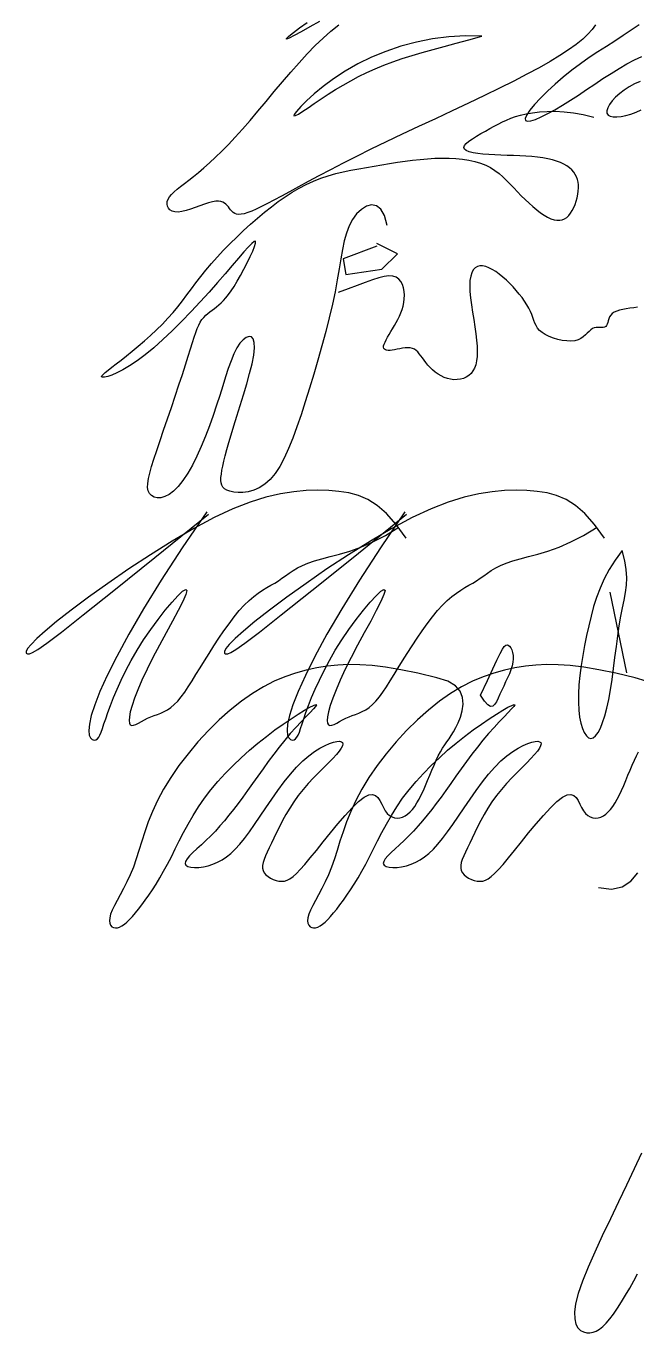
# Model space of a CAD drawing. Header units: millimetres. Extents: x 12377 to 30673, y 89761 to 101952.
# Drawn here: x 25804.2 to 25989.1, y 100089.8 to 100485.3 of the extents above; entities that cross this region are included whole.
import ezdxf

# ---------------------------------------------------------------- set-up
doc = ezdxf.new("R2010")
doc.units = ezdxf.units.MM

# ---------------------------------------------------------------- blocks, each defined once
blk = doc.blocks.new('A$C2C611E7A')
at = {"linetype": 'ByBlock'}
for points in [[(190.96, 697.28), (188.62, 695.61), (186.18, 693.98), (183.67, 692.36), (181.1, 690.73), (178.48, 689.06), (175.85, 687.32), (173.21, 685.49), (170.58, 683.54), (168, 681.46), (165.52, 679.3), (163.2, 677.14), (161.12, 675.06), (159.34, 673.12), (157.93, 671.41), (156.95, 669.99), (156.48, 668.93), (156.56, 668.3), (157.15, 668.06), (158.18, 668.19), (159.59, 668.65), (161.33, 669.39), (163.31, 670.37), (165.49, 671.57), (167.8, 672.93), (170.18, 674.42), (172.61, 676.01), (175.07, 677.66), (177.55, 679.32), (180.03, 680.97), (182.49, 682.57), (184.92, 684.07), (187.3, 685.45), (189.61, 686.67), (191.83, 687.72)], [(191.27, 680.1), (189.61, 679.35), (188, 678.49), (186.48, 677.52), (185.1, 676.46), (183.87, 675.35), (182.84, 674.23), (182.02, 673.15), (181.46, 672.14), (181.18, 671.24), (181.21, 670.5), (181.57, 669.94), (182.23, 669.57), (183.14, 669.38), (184.27, 669.36), (185.58, 669.51), (187.01, 669.81), (188.52, 670.26), (190.08, 670.84), (191.65, 671.56)], [(177.78, 697.27), (176.75, 695.83), (175.48, 694.39), (173.89, 692.91), (171.95, 691.35), (169.65, 689.71), (167, 687.98), (164, 686.17), (160.67, 684.27), (157.01, 682.29), (153.03, 680.22), (148.73, 678.07), (144.15, 675.83), (139.33, 673.53), (134.35, 671.19), (129.3, 668.82), (124.23, 666.46), (119.24, 664.12), (114.39, 661.82), (109.76, 659.58), (105.41, 657.43), (101.34, 655.37), (97.56, 653.41), (94.05, 651.56), (90.81, 649.82), (87.84, 648.21), (85.11, 646.73), (82.65, 645.39), (80.42, 644.19), (78.42, 643.14), (76.64, 642.24), (75.07, 641.48), (73.68, 640.87), (72.47, 640.41), (71.42, 640.09), (70.52, 639.92), (69.76, 639.89), (69.11, 639.99), (68.55, 640.2), (68.08, 640.49), (67.67, 640.85), (67.3, 641.26), (66.95, 641.69), (66.61, 642.13), (66.26, 642.56), (65.88, 642.96), (65.44, 643.31), (64.93, 643.6), (64.33, 643.8), (63.62, 643.89), (62.78, 643.86), (61.79, 643.7), (60.64, 643.38), (59.35, 642.95), (57.99, 642.45), (56.57, 641.94), (55.16, 641.44), (53.8, 641.02), (52.51, 640.72), (51.36, 640.57), (50.37, 640.62), (49.55, 640.85), (48.91, 641.23), (48.44, 641.74), (48.15, 642.35), (48.04, 643.02), (48.11, 643.74), (48.36, 644.48), (48.79, 645.21), (49.4, 645.94), (50.17, 646.69), (51.08, 647.49), (52.14, 648.34), (53.33, 649.25), (54.64, 650.26), (56.05, 651.38), (57.57, 652.61), (59.18, 653.98), (60.89, 655.5), (62.7, 657.17), (64.61, 659.02), (66.61, 661.04), (68.71, 663.27), (70.91, 665.7), (73.21, 668.34), (75.58, 671.14), (78.02, 674.06), (80.49, 677.04), (83, 680.03), (85.51, 682.96), (88, 685.8), (90.47, 688.48), (92.89, 690.97), (95.29, 693.25), (97.68, 695.33), (100.1, 697.21)], [(94.23, 698.23), (91.23, 696.62), (88.62, 695.18), (86.51, 694.02), (85, 693.23), (84.21, 692.91), (84.22, 693.13), (84.95, 693.84), (86.3, 694.93), (88.17, 696.33), (90.45, 697.93)], [(143.39, 693.82), (138.39, 693.92), (133.4, 693.64), (128.45, 693), (123.58, 692.04), (118.84, 690.78), (114.27, 689.23), (109.9, 687.44), (105.78, 685.42), (101.95, 683.21), (98.44, 680.9), (95.31, 678.57), (92.58, 676.33), (90.3, 674.27), (88.51, 672.49), (87.25, 671.07), (86.56, 670.13), (86.46, 669.71), (86.9, 669.78), (87.81, 670.26), (89.11, 671.09), (90.74, 672.17), (92.62, 673.44), (94.68, 674.82), (96.85, 676.24), (99.07, 677.64), (101.34, 679), (103.66, 680.31), (106.04, 681.57), (108.5, 682.79), (111.04, 683.94), (113.67, 685.04), (116.41, 686.07), (119.25, 687.05), (122.22, 687.97), (125.32, 688.87), (128.58, 689.78), (132, 690.7), (135.6, 691.67), (139.39, 692.7), (143.39, 693.82)], [(114.67, 636.54), (113.9, 639.51), (112.8, 641.46), (111.47, 642.51), (109.99, 642.77), (108.43, 642.36), (106.89, 641.41), (105.44, 640.01), (104.18, 638.3), (103.15, 636.37), (102.34, 634.23), (101.68, 631.86), (101.12, 629.28), (100.62, 626.45), (100.12, 623.39), (99.56, 620.07), (98.9, 616.49), (98.09, 612.66), (97.15, 608.61), (96.09, 604.41), (94.94, 600.12), (93.72, 595.79), (92.47, 591.48), (91.18, 587.25), (89.9, 583.16), (88.64, 579.26), (87.39, 575.58), (86.13, 572.15), (84.85, 568.99), (83.54, 566.13), (82.17, 563.59), (80.73, 561.41), (79.22, 559.6), (77.61, 558.18), (75.95, 557.12), (74.27, 556.39), (72.62, 555.93), (71.03, 555.72), (69.56, 555.7), (68.23, 555.83), (67.09, 556.08), (66.18, 556.41), (65.48, 556.82), (64.96, 557.32), (64.62, 557.9), (64.42, 558.59), (64.34, 559.38), (64.37, 560.28), (64.49, 561.29), (64.66, 562.43), (64.91, 563.71), (65.24, 565.17), (65.64, 566.82), (66.14, 568.69), (66.74, 570.81), (67.45, 573.19), (68.27, 575.87), (69.2, 578.84), (70.2, 582.03), (71.21, 585.31), (72.18, 588.58), (73.05, 591.74), (73.77, 594.67), (74.28, 597.28), (74.52, 599.44), (74.47, 601.07), (74.15, 602.18), (73.6, 602.8), (72.88, 602.95), (72.03, 602.66), (71.1, 601.96), (70.13, 600.88), (69.18, 599.44), (68.28, 597.67), (67.42, 595.6), (66.58, 593.28), (65.74, 590.73), (64.89, 587.99), (63.99, 585.1), (63.04, 582.09), (62.01, 579), (60.89, 575.86), (59.68, 572.73), (58.41, 569.67), (57.07, 566.74), (55.7, 564), (54.29, 561.51), (52.87, 559.33), (51.45, 557.51), (50.04, 556.11), (48.67, 555.1), (47.37, 554.45), (46.16, 554.13), (45.06, 554.1), (44.1, 554.33), (43.31, 554.78), (42.72, 555.43), (42.34, 556.25), (42.17, 557.25), (42.19, 558.45), (42.41, 559.89), (42.8, 561.58), (43.36, 563.56), (44.07, 565.84), (44.93, 568.45), (45.92, 571.4), (47.01, 574.6), (48.17, 577.99), (49.35, 581.45), (50.53, 584.91), (51.66, 588.28), (52.72, 591.46), (53.67, 594.36), (54.48, 596.92), (55.17, 599.14), (55.76, 601.06), (56.27, 602.71), (56.74, 604.12), (57.19, 605.33), (57.63, 606.36), (58.1, 607.25), (58.61, 608.03), (59.17, 608.71), (59.76, 609.33), (60.38, 609.89), (61.03, 610.41), (61.69, 610.91), (62.37, 611.41), (63.05, 611.94), (63.74, 612.5), (64.43, 613.12), (65.15, 613.83), (65.89, 614.65), (66.66, 615.62), (67.49, 616.75), (68.37, 618.08), (69.31, 619.62), (70.31, 621.38), (71.34, 623.29), (72.32, 625.22), (73.22, 627.09), (73.97, 628.78), (74.52, 630.18), (74.81, 631.2), (74.78, 631.73), (74.41, 631.68), (73.69, 631.09), (72.64, 630.01), (71.3, 628.5), (69.67, 626.62), (67.78, 624.4), (65.66, 621.92), (63.31, 619.23), (60.78, 616.38), (58.09, 613.43), (55.31, 610.45), (52.46, 607.51), (49.6, 604.66), (46.78, 601.98), (44.03, 599.52), (41.41, 597.35), (38.96, 595.53), (36.7, 594.03), (34.66, 592.83), (32.86, 591.92), (31.32, 591.26), (30.07, 590.84), (29.12, 590.62), (28.51, 590.58), (28.24, 590.71), (28.3, 590.99), (28.67, 591.43), (29.31, 592.02), (30.2, 592.75), (31.31, 593.62), (32.63, 594.64), (34.11, 595.79), (35.75, 597.08), (37.49, 598.48), (39.31, 599.98), (41.17, 601.57), (43.04, 603.22), (44.87, 604.93), (46.65, 606.67), (48.32, 608.42), (49.87, 610.18), (51.32, 611.94), (52.71, 613.72), (54.06, 615.52), (55.41, 617.34), (56.79, 619.19), (58.24, 621.07), (59.79, 623), (61.47, 624.98), (63.26, 626.98), (65.16, 629.01), (67.13, 631.03), (69.16, 633.03), (71.23, 635), (73.33, 636.91), (75.44, 638.76), (77.53, 640.52), (79.62, 642.19), (81.71, 643.76), (83.81, 645.23), (85.92, 646.59), (88.05, 647.84), (90.2, 648.96), (92.38, 649.95), (94.6, 650.82), (96.85, 651.56), (99.12, 652.21), (101.42, 652.77), (103.74, 653.26), (106.07, 653.71), (108.42, 654.12), (110.76, 654.51), (113.11, 654.9), (115.45, 655.28), (117.78, 655.64), (120.1, 655.98), (122.4, 656.27), (124.67, 656.53), (126.92, 656.72), (129.14, 656.85), (131.32, 656.91), (133.45, 656.9), (135.52, 656.79), (137.52, 656.59), (139.43, 656.3), (141.24, 655.9), (142.94, 655.4), (144.52, 654.77), (145.97, 654.03), (147.31, 653.18), (148.56, 652.24), (149.74, 651.22), (150.86, 650.15), (151.96, 649.02), (153.06, 647.87), (154.17, 646.7), (155.31, 645.53), (156.47, 644.38), (157.65, 643.27), (158.83, 642.22), (159.99, 641.25), (161.13, 640.38), (162.24, 639.63), (163.29, 639.02), (164.29, 638.56), (165.23, 638.26), (166.1, 638.11), (166.93, 638.11), (167.69, 638.25), (168.41, 638.54), (169.07, 638.97), (169.68, 639.54), (170.24, 640.24), (170.75, 641.05), (171.21, 641.94), (171.6, 642.91), (171.94, 643.91), (172.21, 644.94), (172.41, 645.96), (172.55, 646.96), (172.61, 647.91), (172.59, 648.82), (172.49, 649.68), (172.3, 650.49), (172.03, 651.26), (171.65, 651.99), (171.17, 652.69), (170.59, 653.34), (169.9, 653.96), (169.1, 654.53), (168.18, 655.07), (167.15, 655.55), (166.01, 655.99), (164.75, 656.38), (163.36, 656.71), (161.86, 656.99), (160.24, 657.2), (158.51, 657.37), (156.71, 657.49), (154.85, 657.59), (152.96, 657.67), (151.04, 657.74), (149.14, 657.81), (147.26, 657.9), (145.43, 658.01), (143.7, 658.15), (142.11, 658.33), (140.71, 658.56), (139.54, 658.85), (138.64, 659.2), (138.07, 659.61), (137.87, 660.11), (138.07, 660.69), (138.62, 661.33), (139.46, 662.04), (140.53, 662.78), (141.76, 663.55), (143.1, 664.32), (144.47, 665.09), (145.83, 665.84), (147.11, 666.55), (148.34, 667.23), (149.57, 667.86), (150.81, 668.45), (152.12, 668.99), (153.52, 669.49), (155.06, 669.94), (156.78, 670.33), (158.69, 670.66), (160.8, 670.92), (163.1, 671.07), (165.59, 671.09), (168.26, 670.95), (171.09, 670.63), (174.09, 670.11), (177.24, 669.35)], [(190.54, 611.81), (189.37, 611.62), (188.22, 611.45), (187.11, 611.27), (186.06, 611.07), (185.08, 610.85), (184.21, 610.58), (183.46, 610.25), (182.85, 609.85), (182.38, 609.38), (182.05, 608.84), (181.8, 608.27), (181.62, 607.71), (181.48, 607.16), (181.32, 606.67), (181.14, 606.25), (180.89, 605.95), (180.55, 605.76), (180.13, 605.68), (179.65, 605.66), (179.11, 605.67), (178.55, 605.67), (177.98, 605.64), (177.4, 605.52), (176.85, 605.3), (176.33, 604.94), (175.81, 604.47), (175.28, 603.94), (174.72, 603.38), (174.08, 602.83), (173.35, 602.33), (172.5, 601.92), (171.51, 601.65), (170.35, 601.54), (169.08, 601.58), (167.73, 601.76), (166.36, 602.06), (165.01, 602.46), (163.73, 602.95), (162.58, 603.51), (161.6, 604.12), (160.82, 604.78), (160.22, 605.47), (159.76, 606.2), (159.4, 606.97), (159.09, 607.79), (158.79, 608.65), (158.47, 609.55), (158.08, 610.5), (157.59, 611.5), (156.99, 612.54), (156.31, 613.61), (155.54, 614.69), (154.7, 615.77), (153.79, 616.86), (152.83, 617.93), (151.82, 618.97), (150.78, 619.97), (149.71, 620.92), (148.64, 621.79), (147.57, 622.56), (146.52, 623.22), (145.5, 623.75), (144.52, 624.11), (143.61, 624.31), (142.77, 624.3), (142.01, 624.1), (141.34, 623.69), (140.77, 623.07), (140.32, 622.23), (139.98, 621.16), (139.77, 619.86), (139.7, 618.32), (139.77, 616.54), (139.95, 614.58), (140.22, 612.48), (140.55, 610.29), (140.9, 608.08), (141.24, 605.88), (141.55, 603.77), (141.79, 601.78), (141.93, 599.97), (141.98, 598.33), (141.92, 596.86), (141.77, 595.55), (141.51, 594.39), (141.14, 593.38), (140.67, 592.5), (140.09, 591.76), (139.4, 591.13), (138.62, 590.63), (137.76, 590.25), (136.85, 590), (135.89, 589.86), (134.9, 589.85), (133.91, 589.96), (132.92, 590.19), (131.96, 590.54), (131.02, 591), (130.13, 591.55), (129.27, 592.16), (128.47, 592.83), (127.72, 593.54), (127.03, 594.27), (126.4, 595.01), (125.85, 595.73), (125.35, 596.43), (124.88, 597.09), (124.43, 597.7), (123.97, 598.23), (123.49, 598.69), (122.96, 599.05), (122.36, 599.31), (121.69, 599.45), (120.95, 599.48), (120.16, 599.44), (119.35, 599.34), (118.53, 599.2), (117.72, 599.05), (116.95, 598.9), (116.24, 598.79), (115.59, 598.71), (115.02, 598.7), (114.54, 598.74), (114.15, 598.85), (113.86, 599.04), (113.67, 599.3), (113.59, 599.65), (113.63, 600.09), (113.79, 600.62), (114.05, 601.25), (114.4, 601.94), (114.82, 602.71), (115.3, 603.53), (115.81, 604.39), (116.35, 605.29), (116.89, 606.21), (117.42, 607.14), (117.92, 608.09), (118.4, 609.06), (118.83, 610.05), (119.2, 611.06), (119.51, 612.1), (119.74, 613.17), (119.89, 614.28), (119.93, 615.41), (119.87, 616.55), (119.68, 617.64), (119.36, 618.66), (118.88, 619.56), (118.25, 620.3), (117.43, 620.86), (116.43, 621.18), (115.23, 621.25), (113.81, 621.07), (112.15, 620.67), (110.25, 620.07), (108.08, 619.31), (105.63, 618.4), (102.88, 617.36), (99.81, 616.23)], [(111.54, 630.29), (101.38, 626.39), (102.16, 621.7), (113.11, 623.26), (117.8, 627.95), (111.54, 631.08)], [(120.49, 541.9), (117.45, 546.05), (114.53, 549.31), (111.66, 551.77), (108.83, 553.56), (105.99, 554.79), (103.09, 555.58), (100.1, 556.03), (96.98, 556.26), (93.7, 556.36), (90.2, 556.28), (86.44, 555.95), (82.38, 555.3), (77.98, 554.26), (73.2, 552.76), (67.98, 550.73), (62.29, 548.09), (56.13, 544.81), (49.64, 541.02), (43.01, 536.88), (36.45, 532.55), (30.13, 528.2), (24.26, 523.98), (19.02, 520.07), (14.6, 516.62), (11.16, 513.77), (8.62, 511.49), (6.88, 509.73), (5.83, 508.44), (5.37, 507.57), (5.39, 507.06), (5.78, 506.85), (6.43, 506.91), (7.33, 507.24), (8.89, 508.17), (11.63, 510.11), (16.04, 513.47), (22.63, 518.65), (31.91, 526.05), (44.39, 536.07), (60.57, 549.12)], [(180.5, 541.9), (177.47, 546.05), (174.54, 549.31), (171.68, 551.77), (168.85, 553.56), (166, 554.79), (163.11, 555.58), (160.12, 556.03), (157, 556.26), (153.71, 556.36), (150.21, 556.28), (146.45, 555.95), (142.4, 555.3), (138, 554.26), (133.21, 552.76), (128, 550.73), (122.31, 548.09), (116.14, 544.81), (109.65, 541.02), (103.03, 536.88), (96.46, 532.55), (90.15, 528.2), (84.27, 523.98), (79.03, 520.07), (74.62, 516.62), (71.17, 513.77), (68.63, 511.49), (66.89, 509.73), (65.85, 508.44), (65.39, 507.57), (65.41, 507.06), (65.79, 506.85), (66.44, 506.91), (67.35, 507.24), (68.91, 508.17), (71.64, 510.11), (76.05, 513.47), (82.64, 518.65), (91.92, 526.05), (104.4, 536.07), (120.59, 549.12)], [(60.07, 549.83), (52.67, 538.93), (46.31, 529.15), (40.93, 520.45), (36.45, 512.79), (32.8, 506.1), (29.91, 500.35), (27.72, 495.47), (26.14, 491.43), (25.11, 488.16), (24.55, 485.61), (24.37, 483.68), (24.5, 482.3), (24.86, 481.41), (25.36, 480.92), (25.93, 480.76), (26.48, 480.85), (26.96, 481.14), (27.36, 481.61), (27.73, 482.29), (28.1, 483.18), (28.49, 484.29), (28.93, 485.64), (29.46, 487.24), (30.1, 489.11), (30.88, 491.24), (31.82, 493.61), (32.91, 496.19), (34.17, 498.95), (35.59, 501.86), (37.19, 504.87), (38.97, 507.97), (40.95, 511.12), (43.09, 514.27), (45.31, 517.3), (47.51, 520.1), (49.55, 522.53), (51.34, 524.47), (52.76, 525.8), (53.69, 526.37), (54.03, 526.08), (53.7, 524.83), (52.78, 522.76), (51.4, 520.01), (49.68, 516.77), (47.76, 513.2), (45.75, 509.47), (43.78, 505.74), (41.98, 502.18), (40.44, 498.93), (39.18, 496.02), (38.19, 493.46), (37.44, 491.24), (36.92, 489.36), (36.63, 487.84), (36.54, 486.66), (36.64, 485.84), (36.92, 485.36), (37.36, 485.19), (37.93, 485.26), (38.62, 485.52), (39.41, 485.92), (40.27, 486.4), (41.19, 486.91), (42.15, 487.39), (43.13, 487.81), (44.12, 488.18), (45.12, 488.54), (46.13, 488.94), (47.15, 489.39), (48.18, 489.95), (49.21, 490.65), (50.24, 491.52), (51.28, 492.59), (52.32, 493.85), (53.39, 495.3), (54.48, 496.91), (55.62, 498.68), (56.8, 500.58), (58.05, 502.61), (59.37, 504.76), (60.76, 506.99), (62.22, 509.28), (63.72, 511.57), (65.26, 513.83), (66.82, 516), (68.37, 518.06), (69.91, 519.94), (71.42, 521.61), (72.88, 523.03), (74.29, 524.24), (75.66, 525.26), (76.97, 526.14), (78.24, 526.92), (79.46, 527.63), (80.63, 528.31), (81.75, 529), (82.83, 529.73), (83.9, 530.5), (85.02, 531.29), (86.21, 532.08), (87.53, 532.86), (89.02, 533.62), (90.72, 534.35), (92.68, 535.02), (94.93, 535.65), (97.46, 536.29), (100.28, 537.04), (103.37, 537.98), (106.72, 539.18), (110.32, 540.74), (114.17, 542.73), (118.25, 545.25)], [(120.08, 549.83), (112.68, 538.93), (106.33, 529.15), (100.94, 520.45), (96.46, 512.79), (92.82, 506.1), (89.93, 500.35), (87.73, 495.47), (86.15, 491.43), (85.12, 488.16), (84.56, 485.61), (84.39, 483.68), (84.52, 482.3), (84.88, 481.41), (85.38, 480.92), (85.95, 480.76), (86.5, 480.85), (86.97, 481.14), (87.38, 481.61), (87.75, 482.29), (88.11, 483.18), (88.5, 484.29), (88.94, 485.64), (89.47, 487.24), (90.11, 489.11), (90.9, 491.24), (91.83, 493.61), (92.93, 496.19), (94.18, 498.95), (95.61, 501.86), (97.21, 504.87), (98.99, 507.97), (100.96, 511.12), (103.1, 514.27), (105.33, 517.3), (107.52, 520.1), (109.57, 522.53), (111.36, 524.47), (112.78, 525.8), (113.71, 526.37), (114.05, 526.08), (113.71, 524.83), (112.79, 522.76), (111.41, 520.01), (109.7, 516.77), (107.77, 513.2), (105.76, 509.47), (103.8, 505.74), (101.99, 502.18), (100.46, 498.93), (99.2, 496.02), (98.2, 493.46), (97.45, 491.24), (96.94, 489.36), (96.64, 487.84), (96.55, 486.66), (96.66, 485.84), (96.94, 485.36), (97.37, 485.19), (97.95, 485.26), (98.64, 485.52), (99.42, 485.92), (100.29, 486.4), (101.21, 486.91), (102.17, 487.39), (103.14, 487.81), (104.13, 488.18), (105.13, 488.54), (106.15, 488.94), (107.17, 489.39), (108.19, 489.95), (109.22, 490.65), (110.26, 491.52), (111.29, 492.59), (112.34, 493.85), (113.4, 495.3), (114.5, 496.91), (115.63, 498.68), (116.82, 500.58), (118.06, 502.61), (119.38, 504.76), (120.78, 506.99), (122.23, 509.28), (123.74, 511.57), (125.28, 513.83), (126.83, 516), (128.39, 518.06), (129.93, 519.94), (131.43, 521.61), (132.89, 523.03), (134.31, 524.24), (135.67, 525.26), (136.99, 526.14), (138.25, 526.92), (139.47, 527.63), (140.64, 528.31), (141.76, 529), (142.84, 529.73), (143.92, 530.5), (145.03, 531.29), (146.23, 532.08), (147.55, 532.86), (149.04, 533.62), (150.74, 534.35), (152.7, 535.02), (154.94, 535.65), (157.48, 536.29), (160.29, 537.04), (163.38, 537.98), (166.73, 539.18), (170.34, 540.74), (174.18, 542.73), (178.27, 545.25)], [(185.87, 538.13), (183.75, 535.22), (181.96, 532.36), (180.45, 529.55), (179.19, 526.76), (178.12, 523.97), (177.22, 521.16), (176.44, 518.3), (175.73, 515.39), (175.06, 512.4), (174.45, 509.37), (173.9, 506.33), (173.42, 503.31), (173.04, 500.35), (172.76, 497.49), (172.61, 494.77), (172.59, 492.21), (172.72, 489.86), (172.98, 487.74), (173.36, 485.87), (173.83, 484.28), (174.39, 483.01), (175.01, 482.06), (175.68, 481.48), (176.39, 481.28), (177.1, 481.48), (177.82, 482.08), (178.54, 483.05), (179.25, 484.39), (179.94, 486.08), (180.59, 488.1), (181.21, 490.44), (181.79, 493.09), (182.31, 496.01), (182.79, 499.14), (183.24, 502.41), (183.67, 505.74), (184.09, 509.07), (184.52, 512.3), (184.96, 515.39), (185.43, 518.23), (185.94, 520.8), (186.43, 523.16), (186.84, 525.39), (187.13, 527.61), (187.23, 529.89), (187.1, 532.35), (186.66, 535.06), (185.87, 538.13)], [(182.1, 525.58), (187.21, 501.11)], [(142.96, 494.4), (145.03, 498.82), (146.66, 502.32), (147.93, 505), (148.89, 506.96), (149.62, 508.3), (150.17, 509.13), (150.6, 509.54), (150.99, 509.63), (151.38, 509.5), (151.76, 509.18), (152.11, 508.68), (152.41, 508.04), (152.65, 507.26), (152.8, 506.36), (152.83, 505.37), (152.74, 504.31), (152.51, 503.19), (152.15, 502.03), (151.69, 500.83), (151.16, 499.6), (150.57, 498.36), (149.97, 497.11), (149.37, 495.86), (148.8, 494.62), (148.28, 493.41), (147.77, 492.34), (147.24, 491.49), (146.65, 490.98), (145.97, 490.91), (145.15, 491.39), (144.16, 492.52), (142.96, 494.4)], [(129.78, 499.6), (123.96, 500.98), (118.8, 502.05), (114.23, 502.82), (110.13, 503.33), (106.42, 503.59), (102.98, 503.62), (99.73, 503.46), (96.55, 503.12), (93.38, 502.62), (90.19, 501.94), (86.98, 501.05), (83.75, 499.93), (80.49, 498.55), (77.21, 496.87), (73.9, 494.88), (70.56, 492.55), (67.19, 489.86), (63.85, 486.86), (60.57, 483.62), (57.41, 480.19), (54.42, 476.64), (51.65, 473.03), (49.15, 469.43), (46.97, 465.89), (45.15, 462.48), (43.63, 459.19), (42.37, 456.04), (41.31, 453.02), (40.39, 450.14), (39.54, 447.39), (38.71, 444.79), (37.85, 442.33), (36.9, 440.02), (35.9, 437.86), (34.88, 435.84), (33.89, 433.97), (32.96, 432.26), (32.13, 430.7), (31.45, 429.3), (30.96, 428.06), (30.68, 426.98), (30.6, 426.06), (30.71, 425.31), (30.96, 424.71), (31.34, 424.27), (31.83, 424), (32.4, 423.89), (33.03, 423.93), (33.69, 424.14), (34.38, 424.51), (35.12, 425.02), (35.89, 425.68), (36.7, 426.47), (37.55, 427.39), (38.45, 428.44), (39.4, 429.61), (40.39, 430.89), (41.42, 432.29), (42.49, 433.8), (43.59, 435.43), (44.72, 437.19), (45.86, 439.06), (47.01, 441.07), (48.18, 443.19), (49.34, 445.45), (50.53, 447.81), (51.76, 450.26), (53.06, 452.78), (54.45, 455.35), (55.95, 457.95), (57.58, 460.55), (59.37, 463.14), (61.32, 465.7), (63.44, 468.22), (65.68, 470.69), (68.04, 473.09), (70.49, 475.43), (73, 477.68), (75.55, 479.83), (78.13, 481.89), (80.7, 483.82), (83.21, 485.62), (85.58, 487.23), (87.75, 488.64), (89.66, 489.8), (91.23, 490.69), (92.4, 491.27), (93.11, 491.52), (93.31, 491.4), (93.04, 490.94), (92.37, 490.18), (91.37, 489.13), (90.1, 487.83), (88.63, 486.32), (87.03, 484.61), (85.36, 482.75), (83.69, 480.75), (82.01, 478.66), (80.35, 476.49), (78.71, 474.28), (77.1, 472.05), (75.51, 469.83), (73.96, 467.66), (72.45, 465.55), (70.99, 463.53), (69.56, 461.61), (68.17, 459.78), (66.79, 458.03), (65.42, 456.36), (64.05, 454.76), (62.67, 453.24), (61.26, 451.79), (59.83, 450.41), (58.43, 449.1), (57.1, 447.87), (55.9, 446.74), (54.89, 445.72), (54.12, 444.8), (53.64, 444.02), (53.51, 443.37), (53.77, 442.86), (54.37, 442.49), (55.26, 442.27), (56.38, 442.18), (57.66, 442.24), (59.06, 442.42), (60.51, 442.74), (61.95, 443.19), (63.34, 443.78), (64.69, 444.51), (66.01, 445.4), (67.33, 446.48), (68.66, 447.76), (70.04, 449.26), (71.46, 451), (72.97, 453), (74.56, 455.25), (76.24, 457.7), (77.99, 460.29), (79.79, 462.93), (81.63, 465.55), (83.5, 468.09), (85.38, 470.46), (87.26, 472.6), (89.12, 474.45), (90.93, 476.01), (92.68, 477.3), (94.34, 478.34), (95.87, 479.14), (97.26, 479.73), (98.47, 480.13), (99.48, 480.34), (100.27, 480.39), (100.83, 480.28), (101.17, 480.01), (101.27, 479.59), (101.13, 479.01), (100.76, 478.28), (100.16, 477.41), (99.31, 476.38), (98.23, 475.22), (96.95, 473.92), (95.52, 472.5), (93.99, 470.97), (92.41, 469.34), (90.81, 467.63), (89.25, 465.85), (87.77, 464), (86.42, 462.11), (85.18, 460.2), (84.05, 458.28), (83.02, 456.39), (82.08, 454.55), (81.21, 452.78), (80.42, 451.11), (79.68, 449.56), (79, 448.14), (78.38, 446.86), (77.85, 445.71), (77.42, 444.66), (77.11, 443.7), (76.95, 442.83), (76.94, 442.04), (77.1, 441.3), (77.45, 440.62), (77.96, 439.99), (78.61, 439.44), (79.36, 438.96), (80.18, 438.57), (81.05, 438.28), (81.92, 438.1), (82.78, 438.04), (83.6, 438.11), (84.42, 438.34), (85.26, 438.77), (86.18, 439.43), (87.21, 440.36), (88.4, 441.59), (89.78, 443.15), (91.39, 445.09), (93.26, 447.39), (95.32, 449.97), (97.52, 452.68), (99.76, 455.38), (101.98, 457.95), (104.1, 460.25), (106.05, 462.14), (107.74, 463.49), (109.14, 464.2), (110.27, 464.34), (111.17, 464.02), (111.9, 463.36), (112.51, 462.45), (113.05, 461.41), (113.57, 460.34), (114.12, 459.36), (114.73, 458.55), (115.42, 457.93), (116.16, 457.49), (116.93, 457.23), (117.73, 457.14), (118.55, 457.21), (119.35, 457.43), (120.14, 457.81), (120.9, 458.33), (121.63, 459), (122.34, 459.79), (123.02, 460.71), (123.7, 461.76), (124.35, 462.91), (125, 464.18), (125.65, 465.55), (126.3, 467.01), (126.94, 468.54), (127.59, 470.1), (128.23, 471.65), (128.88, 473.18), (129.52, 474.64), (130.17, 476.01), (130.82, 477.24), (131.46, 478.33), (132.11, 479.31), (132.76, 480.24), (133.42, 481.18), (134.09, 482.16), (134.76, 483.26), (135.45, 484.53), (136.15, 486.01), (136.85, 487.75), (137.41, 489.66), (137.69, 491.66), (137.55, 493.64), (136.84, 495.53), (135.4, 497.21), (133.1, 498.6), (129.78, 499.6)], [(189.8, 499.6), (183.97, 500.98), (178.82, 502.05), (174.25, 502.82), (170.15, 503.33), (166.43, 503.59), (163, 503.62), (159.74, 503.46), (156.57, 503.12), (153.4, 502.62), (150.21, 501.94), (147, 501.05), (143.76, 499.93), (140.51, 498.55), (137.23, 496.87), (133.91, 494.88), (130.57, 492.55), (127.21, 489.86), (123.86, 486.86), (120.58, 483.62), (117.42, 480.19), (114.43, 476.64), (111.66, 473.03), (109.16, 469.43), (106.99, 465.89), (105.16, 462.48), (103.65, 459.19), (102.39, 456.04), (101.33, 453.02), (100.4, 450.14), (99.55, 447.39), (98.73, 444.79), (97.86, 442.33), (96.92, 440.02), (95.91, 437.86), (94.9, 435.84), (93.9, 433.97), (92.97, 432.26), (92.15, 430.7), (91.47, 429.3), (90.97, 428.06), (90.7, 426.98), (90.62, 426.06), (90.72, 425.31), (90.97, 424.71), (91.36, 424.27), (91.85, 424), (92.42, 423.89), (93.04, 423.93), (93.7, 424.14), (94.4, 424.51), (95.13, 425.02), (95.9, 425.68), (96.71, 426.47), (97.57, 427.39), (98.47, 428.44), (99.41, 429.61), (100.4, 430.89), (101.44, 432.29), (102.51, 433.8), (103.61, 435.43), (104.73, 437.19), (105.88, 439.06), (107.03, 441.07), (108.19, 443.19), (109.36, 445.45), (110.55, 447.81), (111.78, 450.26), (113.08, 452.78), (114.46, 455.35), (115.96, 457.95), (117.59, 460.55), (119.38, 463.14), (121.34, 465.7), (123.45, 468.22), (125.7, 470.69), (128.05, 473.09), (130.5, 475.43), (133.01, 477.68), (135.57, 479.83), (138.15, 481.89), (140.72, 483.82), (143.22, 485.62), (145.6, 487.23), (147.77, 488.64), (149.67, 489.8), (151.25, 490.69), (152.42, 491.27), (153.13, 491.52), (153.32, 491.4), (153.05, 490.94), (152.38, 490.18), (151.38, 489.13), (150.12, 487.83), (148.65, 486.32), (147.05, 484.61), (145.38, 482.75), (143.7, 480.75), (142.03, 478.66), (140.37, 476.49), (138.73, 474.28), (137.11, 472.05), (135.53, 469.83), (133.97, 467.66), (132.47, 465.55), (131, 463.53), (129.58, 461.61), (128.18, 459.78), (126.81, 458.03), (125.44, 456.36), (124.07, 454.76), (122.68, 453.24), (121.28, 451.79), (119.85, 450.41), (118.44, 449.1), (117.11, 447.87), (115.92, 446.74), (114.91, 445.72), (114.13, 444.8), (113.66, 444.02), (113.53, 443.37), (113.79, 442.86), (114.39, 442.49), (115.27, 442.27), (116.39, 442.18), (117.68, 442.24), (119.07, 442.42), (120.52, 442.74), (121.96, 443.19), (123.36, 443.78), (124.7, 444.51), (126.03, 445.4), (127.34, 446.48), (128.68, 447.76), (130.05, 449.26), (131.48, 451), (132.98, 453), (134.58, 455.25), (136.26, 457.7), (138, 460.29), (139.81, 462.93), (141.65, 465.55), (143.51, 468.09), (145.39, 470.46), (147.27, 472.6), (149.13, 474.45), (150.95, 476.01), (152.7, 477.3), (154.35, 478.34), (155.89, 479.14), (157.27, 479.73), (158.48, 480.13), (159.5, 480.34), (160.29, 480.39), (160.85, 480.28), (161.18, 480.01), (161.28, 479.59), (161.15, 479.01), (160.78, 478.28), (160.17, 477.41), (159.32, 476.38), (158.24, 475.22), (156.97, 473.92), (155.54, 472.5), (154.01, 470.97), (152.42, 469.34), (150.83, 467.63), (149.27, 465.85), (147.79, 464), (146.43, 462.11), (145.19, 460.2), (144.06, 458.28), (143.03, 456.39), (142.09, 454.55), (141.23, 452.78), (140.43, 451.11), (139.7, 449.56), (139.01, 448.14), (138.4, 446.86), (137.87, 445.71), (137.44, 444.66), (137.13, 443.7), (136.96, 442.83), (136.95, 442.04), (137.12, 441.3), (137.47, 440.62), (137.98, 439.99), (138.63, 439.44), (139.37, 438.96), (140.2, 438.57), (141.06, 438.28), (141.94, 438.1), (142.8, 438.04), (143.62, 438.11), (144.43, 438.34), (145.28, 438.77), (146.2, 439.43), (147.23, 440.36), (148.41, 441.59), (149.79, 443.15), (151.4, 445.09), (153.27, 447.39), (155.34, 449.97), (157.53, 452.68), (159.78, 455.38), (162, 457.95), (164.12, 460.25), (166.06, 462.14), (167.76, 463.49), (169.16, 464.2), (170.28, 464.34), (171.18, 464.02), (171.91, 463.36), (172.52, 462.45), (173.06, 461.41), (173.58, 460.34), (174.13, 459.36), (174.75, 458.55), (175.44, 457.93), (176.17, 457.49), (176.95, 457.23), (177.75, 457.14), (178.56, 457.21), (179.37, 457.43), (180.16, 457.81), (180.92, 458.33), (181.65, 459), (182.35, 459.79), (183.04, 460.71), (183.71, 461.76), (184.37, 462.91), (185.02, 464.18), (185.67, 465.55), (186.31, 467.01), (186.96, 468.54), (187.6, 470.1), (188.25, 471.65), (188.89, 473.18), (189.54, 474.64), (190.18, 476.01), (190.83, 477.24)], [(193.11, 498.6), (189.8, 499.6)], [(178.64, 436.1), (182.58, 435.6), (185.82, 436.31), (188.45, 438.04), (190.57, 440.59)], [(191.67, 355.69), (189.52, 350.99), (187.19, 346.06), (184.75, 340.97), (182.27, 335.82), (179.84, 330.73), (177.57, 325.81), (175.53, 321.18), (173.83, 316.95), (172.56, 313.24), (171.77, 310.13), (171.44, 307.59), (171.48, 305.57), (171.85, 304.02), (172.46, 302.88), (173.26, 302.09), (174.17, 301.61), (175.14, 301.38), (176.1, 301.34), (177.06, 301.51), (178.02, 301.89), (178.99, 302.47), (179.99, 303.28), (181.02, 304.3), (182.1, 305.56), (183.23, 307.05), (184.42, 308.78), (185.65, 310.69), (186.9, 312.75), (188.14, 314.9), (189.34, 317.08), (190.49, 319.26)]]:
    blk.add_lwpolyline(points, dxfattribs=at)

msp = doc.modelspace()

# ---------------------------------------------------------------- block references
msp.add_blockref('A$C2C611E7A', (25798.78, 99788.45))

doc.saveas('drawing.dxf')
